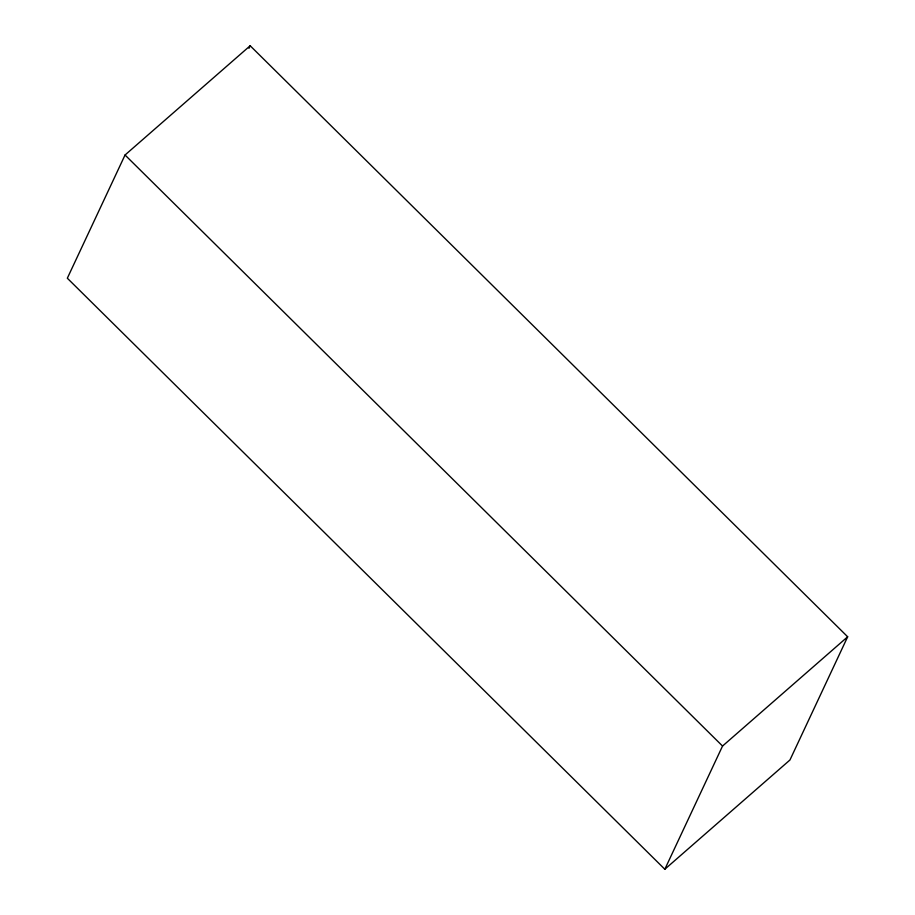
<?xml version="1.0" encoding="UTF-8"?>
<svg xmlns="http://www.w3.org/2000/svg" width="915" height="915" viewBox="0 0 915 915"><rect width="100%" height="100%" fill="white"/><g stroke="black" fill="none" stroke-linecap="round" stroke-linejoin="round"><path stroke-width="1.37" d="M125.046 155.012L67.333 278.217L664.828 869.25L789.954 759.988L847.667 636.783L250.172 45.75L125.046 155.012L722.541 746.045L664.828 869.25M248.972 48.312L250.172 45.75M722.541 746.045L847.667 636.783"/></g></svg>
